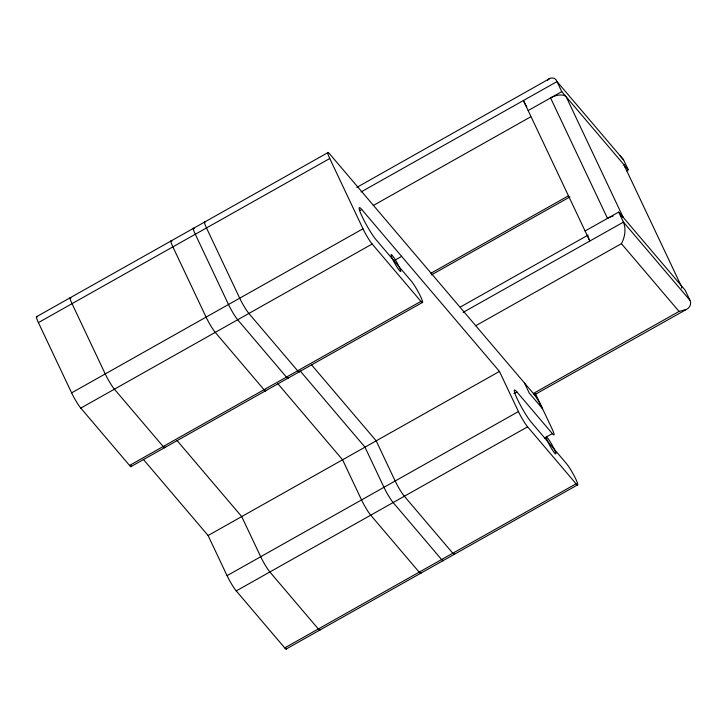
<?xml version="1.0" encoding="UTF-8"?>
<svg xmlns="http://www.w3.org/2000/svg" width="727" height="727" viewBox="0 0 727 727"><rect width="100%" height="100%" fill="white"/><g stroke="black" fill="none" stroke-linecap="round" stroke-linejoin="round"><path stroke-width="1.09" d="M475.74 325.705L621.421 243.663C624.929 237.211 626.265 229.041 623.448 222.099L618.704 212.066L585.09 231.004M547.513 80.343C549.966 76.698 555.719 77.289 557.027 81.588L561.78 91.629L628.273 169.818L626.401 170.872M534.672 394.688L686.452 309.42C689.769 307.875 691.813 303.677 689.95 300.296L685.197 290.255L618.704 212.066M549.694 78.571L356.857 187.384M36.795 316.572L328.159 152.479M131.242 465.789A12.95 1.527 60.6 0 1 129.56 465.453L80.797 408.111A12.95 1.527 60.6 0 1 71.619 392.862L38.404 322.606L329.767 158.513A12.95 1.527 60.6 0 1 329.458 153.688L533.373 393.471A12.95 1.527 60.6 0 1 542.551 408.719L529.247 393.089L524.503 383.047M361.11 191.928L557.027 81.588L623.53 159.776L628.273 169.818M528.156 110.559L561.78 91.629M359.756 210.585L361.728 209.476L499.458 371.424L518.433 411.573A12.95 1.527 60.6 0 0 527.611 426.822L576.066 483.8L284.711 647.893L236.248 590.906A12.95 1.527 60.6 0 1 227.069 575.657L208.095 535.517L143.364 459.4M373.26 205.505L530.61 116.883M71.619 392.862L362.973 228.769L329.767 158.513M80.797 408.111L372.151 244.018L420.915 301.36L129.56 465.453M394.725 260.275L401.631 256.386M430.884 273.27L568.45 195.799M431.456 274.897L569.913 196.917M130.851 466.67L422.214 302.577M460.564 306.894L588.225 235.003M463.163 312.374L623.448 222.099L689.95 300.296M208.095 535.517L499.458 371.424M513.925 393.589L516.888 391.917L552.347 433.619L544.459 438.063M686.452 309.42L679.054 311.429L533.373 393.471A12.95 1.527 60.6 0 0 535.063 393.807M227.069 575.657L518.433 411.573M236.248 590.906L527.611 426.822M286.011 649.111L577.365 485.018M619.795 155.442L623.53 159.776M621.421 243.663L679.054 311.429M311.456 364.736L376.186 440.844L395.161 480.992A12.95 1.527 60.6 0 0 404.339 496.241L452.803 553.229A12.95 1.527 60.6 0 0 454.493 553.565M300.251 371.043L364.981 447.16L383.956 487.308A12.95 1.527 60.6 0 0 393.134 502.557L441.598 559.536A12.95 1.527 60.6 0 0 443.343 560.281M277.841 383.665L342.571 459.782L361.546 499.931A12.95 1.527 60.6 0 0 370.725 515.179L419.188 572.158A12.95 1.527 60.6 0 0 420.869 572.494M176.988 440.471L241.709 516.579L260.693 556.728A12.95 1.527 60.6 0 0 269.871 571.976L318.326 628.964A12.95 1.527 60.6 0 0 320.016 629.3M535.436 393.67L552.038 428.794A12.95 1.527 60.6 0 1 552.347 433.619M286.402 648.23A12.95 1.527 60.6 0 1 284.711 647.893M265.718 390.054A12.95 1.527 60.6 0 1 264.028 389.717L215.265 332.375A12.95 1.527 60.6 0 1 206.086 317.126L172.881 246.871A12.95 1.527 60.6 0 1 171.845 241.264M164.865 446.851A12.95 1.527 60.6 0 1 163.175 446.514L114.412 389.181A12.95 1.527 60.6 0 1 105.233 373.932L72.028 303.677A12.95 1.527 60.6 0 1 70.982 298.07M38.404 322.606A12.95 1.527 60.6 0 1 37.368 316.999M516.888 391.917A19.429 2.29 60.6 0 0 517.351 399.159A19.429 2.29 60.6 0 0 531.119 422.033L566.578 463.726A12.95 1.527 60.6 0 1 575.757 478.984A12.95 1.527 60.6 0 1 576.066 483.8M361.728 209.476A19.429 2.29 60.6 0 0 362.2 216.71A19.429 2.29 60.6 0 0 375.968 239.583L411.427 281.285A12.95 1.527 60.6 0 1 420.606 296.534A12.95 1.527 60.6 0 1 420.915 301.36M372.151 244.018A12.95 1.527 60.6 0 1 362.973 228.769M288.192 377.84A12.95 1.527 60.6 0 1 286.438 377.095L237.684 319.753A12.95 1.527 60.6 0 1 228.505 304.504L195.29 234.248A12.95 1.527 60.6 0 1 194.254 228.641M299.333 371.124A12.95 1.527 60.6 0 1 297.652 370.788L248.888 313.446A12.95 1.527 60.6 0 1 239.71 298.197L206.495 227.942A12.95 1.527 60.6 0 1 205.15 222.071M624.684 166.965A12.95 6.67 -25.3 0 0 623.839 164.602L680.772 285.048A12.95 6.67 -25.3 0 1 681.553 288.146M613.143 216.064A12.95 6.67 -25.3 0 0 607.499 218.382L550.566 97.936A12.95 6.67 -25.3 0 1 566.206 96.836L623.139 217.282A12.95 6.67 -25.3 0 0 620.722 215.801M587.961 236.393A12.95 1.527 60.6 0 0 589.833 241.037L523.413 100.526A12.95 1.527 60.6 0 0 526.73 106.869M547.576 441.234A9.715 1.145 60.6 0 0 555.755 453.966A9.715 1.145 60.6 0 0 549.866 441.262A9.715 1.145 60.6 0 0 547.576 441.234M392.426 258.785A9.715 1.145 60.6 0 0 400.604 271.525A9.715 1.145 60.6 0 0 394.706 258.812A9.715 1.145 60.6 0 0 392.426 258.785"/></g></svg>
